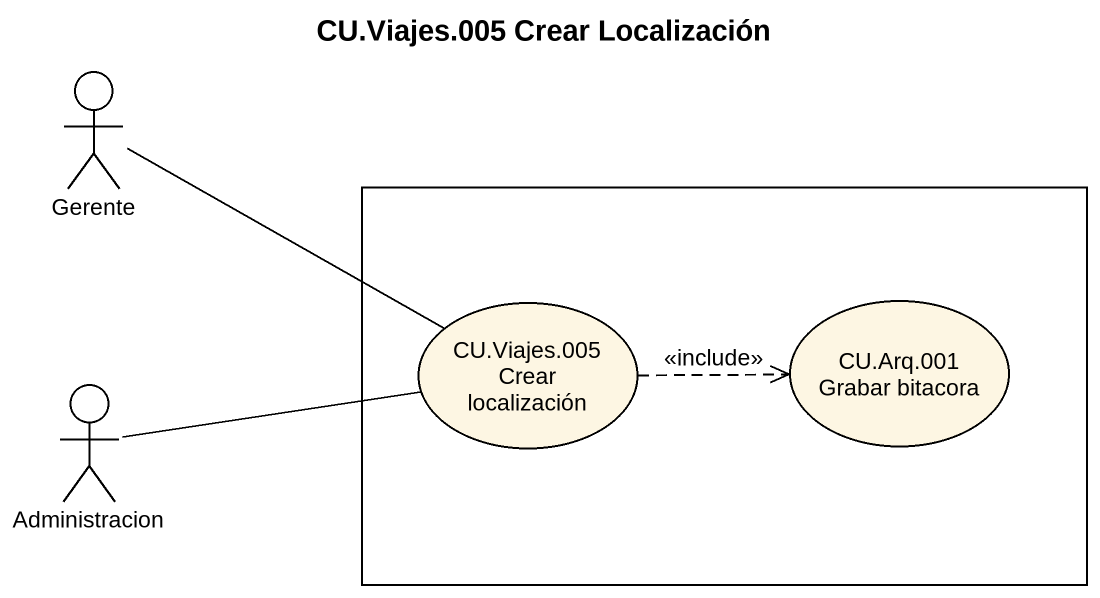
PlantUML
@startuml
title CU.Viajes.005 Crear Localización
actor Gerente
rectangle " " as rectangle1 {
  usecase "CU.Viajes.005 Crear localización" as CU_Viajes_005_Crear
  usecase "CU.Arq.001 Grabar bitacora" as CU_Arq_001_Grabar_bitacora
}
actor Administracion
Gerente -right- CU_Viajes_005_Crear
CU_Viajes_005_Crear .right.> CU_Arq_001_Grabar_bitacora : <<include>>
Administracion -right- CU_Viajes_005_Crear
@enduml
